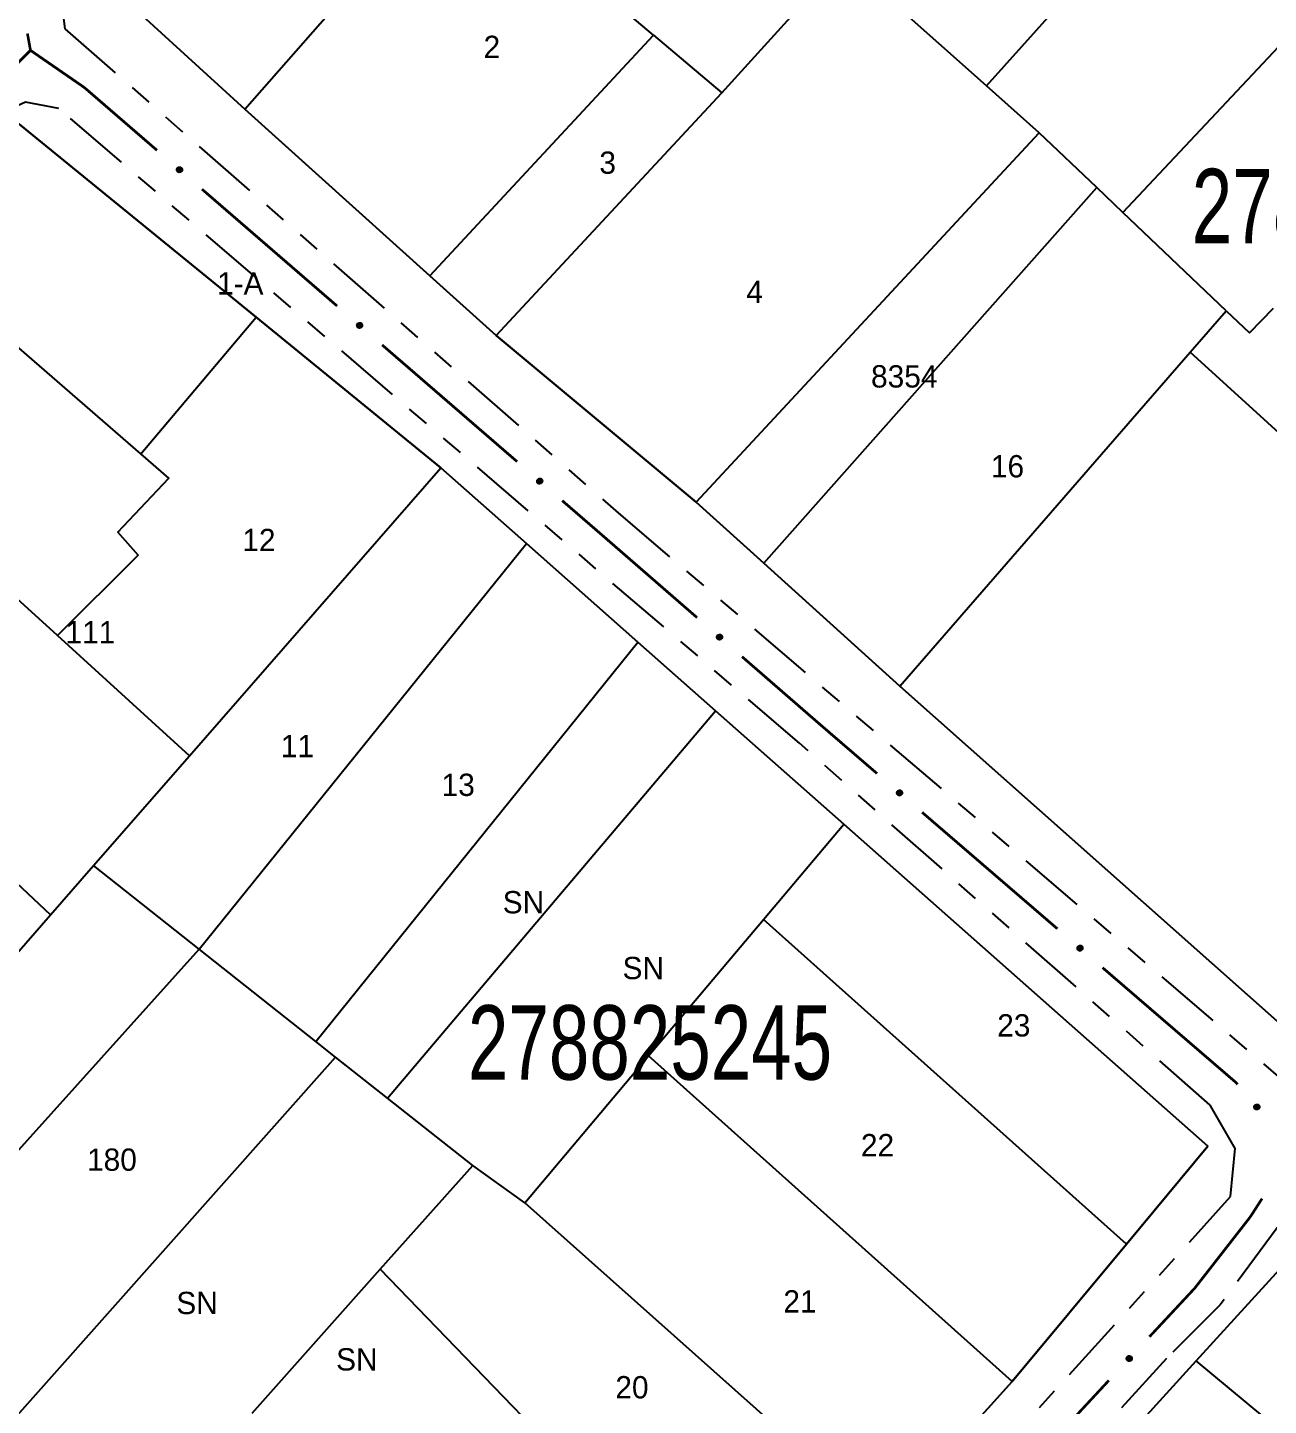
# Model space of a CAD drawing. Extents: x 204373 to 205952, y 4873300 to 4875179.
# Drawn here: x 205431 to 205514.4, y 4874202.6 to 4874295.3 of the extents above; entities that cross this region are included whole.
import ezdxf
from ezdxf.enums import TextEntityAlignment as Align

# ---------------------------------------------------------------- set-up
doc = ezdxf.new("R2010")
doc.units = 0
doc.header["$LTSCALE"] = 1.5
doc.header["$MEASUREMENT"] = 0
doc.linetypes.add('TRACO_25', pattern=[8, 3, -1, 1, -1, 1, -1])
for name, color, linetype in [('CD_MALHA_LOTES', 7, 'CONTINUOUS'), ('CD_TXT_QUADRA', 255, 'CONTINUOUS'), ('RU-QUADRA', 220, 'CONTINUOUS'), ('SV-EIXO-RUA-N-PAV', 6, 'CONTINUOUS'), ('SV-RUA-NAO-PAV', 7, 'CONTINUOUS'), ('Th_NmrPort', 1, 'CONTINUOUS')]:
    doc.layers.add(name, color=color, linetype=linetype)
doc.styles.add('ARIAL', font='ARIAL.SHX')

msp = doc.modelspace()

# ---------------------------------------------------------------- linework, layer by layer
at = {"layer": 'CD_MALHA_LOTES', "linetype": 'Continuous', "flags": 128}
for points in [[(205449.562955, 4874314.938234), (205435.61119, 4874298.885094), (205445.564336, 4874289.760596)], [(205495.412216, 4874291.339344), (205515.97959, 4874314.263422)], [(205445.564336, 4874289.760596), (205459.782033, 4874305.936808)], [(205473.043528, 4874294.741257), (205459.782033, 4874305.936808)], [(205504.579936, 4874282.825936), (205525.161706, 4874304.758967)], [(205477.633487, 4874290.866345), (205485.811441, 4874299.888552)], [(205495.412216, 4874291.339344), (205485.811441, 4874299.888552)], [(205458.008829, 4874278.570562), (205473.043528, 4874294.741257)], [(205473.043528, 4874294.741257), (205477.633487, 4874290.866345)], [(205498.958025, 4874288.181905), (205495.412216, 4874291.339344)], [(205462.470996, 4874274.558202), (205477.633487, 4874290.866345)], [(205458.008829, 4874278.570562), (205445.564336, 4874289.760596)], [(205430.390427, 4874288.786116), (205446.339677, 4874275.775341)], [(205475.90529, 4874263.342958), (205498.958025, 4874288.181905)], [(205502.833714, 4874284.489553), (205498.958025, 4874288.181905)], [(205480.446565, 4874259.242085), (205502.833714, 4874284.489553)], [(205504.579936, 4874282.825936), (205502.833714, 4874284.489553)], [(205511.512741, 4874276.221082), (205504.579936, 4874282.825936)], [(205438.574223, 4874266.599825), (205422.733798, 4874280.362642)], [(205462.470996, 4874274.558202), (205458.008829, 4874278.570562)], [(205513.076681, 4874274.731124), (205514.698825, 4874276.39484)], [(205438.574223, 4874266.599825), (205446.339677, 4874275.775341)], [(205446.339677, 4874275.775341), (205458.742791, 4874265.657365)], [(205509.099961, 4874273.442201), (205511.512741, 4874276.221082)], [(205511.512741, 4874276.221082), (205513.076681, 4874274.731124)], [(205475.90529, 4874263.342958), (205462.470996, 4874274.558202)], [(205489.596541, 4874250.979451), (205509.099961, 4874273.442201)], [(205537.693765, 4874247.407551), (205509.099961, 4874273.442201)], [(205432.979421, 4874254.376309), (205414.438543, 4874271.23658)], [(205432.979421, 4874254.376309), (205438.412166, 4874259.782553), (205437.03449, 4874261.332783), (205440.463844, 4874264.958045), (205438.574223, 4874266.599825)], [(205441.855441, 4874246.304841), (205458.742791, 4874265.657365)], [(205458.742791, 4874265.657365), (205464.498904, 4874260.564463)], [(205480.446565, 4874259.242085), (205475.90529, 4874263.342958)], [(205442.510562, 4874233.294912), (205464.498904, 4874260.564463)], [(205464.498904, 4874260.564463), (205471.980414, 4874253.94496)], [(205489.596541, 4874250.979451), (205480.446565, 4874259.242085)], [(205441.855441, 4874246.304841), (205432.979421, 4874254.376309)], [(205450.351548, 4874227.089214), (205471.980414, 4874253.94496)], [(205471.980414, 4874253.94496), (205477.194549, 4874249.331589)], [(205517.548791, 4874226.150528), (205489.596541, 4874250.979451)], [(205455.159178, 4874223.284246), (205477.194549, 4874249.331589)], [(205477.194549, 4874249.331589), (205485.82577, 4874241.694844)], [(205435.407985, 4874238.916201), (205441.855441, 4874246.304841)], [(205432.513536, 4874235.599228), (205423.035667, 4874244.511435)], [(205480.434627, 4874235.295212), (205485.82577, 4874241.694844)], [(205485.82577, 4874241.694844), (205510.289089, 4874220.050149)], [(205432.513536, 4874235.599228), (205435.407985, 4874238.916201)], [(205442.510562, 4874233.294912), (205435.407985, 4874238.916201)], [(205413.036014, 4874213.278426), (205432.513536, 4874235.599228)], [(205472.689308, 4874226.13651), (205480.434627, 4874235.295212)], [(205504.816006, 4874213.469163), (205480.434627, 4874235.295212)], [(205419.418702, 4874207.62716), (205442.510562, 4874233.294912)], [(205450.351548, 4874227.089214), (205442.510562, 4874233.294912)], [(205451.66628, 4874226.048678), (205450.351548, 4874227.089214)], [(205428.307306, 4874199.757143), (205451.66628, 4874226.048678)], [(205455.159178, 4874223.284246), (205451.66628, 4874226.048678)], [(205464.392034, 4874216.251628), (205472.689308, 4874226.13651)], [(205497.147994, 4874204.248934), (205472.689308, 4874226.13651)], [(205460.885669, 4874218.752052), (205455.159178, 4874223.284246)], [(205510.289089, 4874220.050149), (205504.816006, 4874213.469163)], [(205454.673828, 4874211.785516), (205460.885669, 4874218.752052)], [(205464.392034, 4874216.251628), (205460.885669, 4874218.752052)], [(205488.558932, 4874194.722405), (205464.392034, 4874216.251628)], [(205504.816006, 4874213.469163), (205497.147994, 4874204.248934)], [(205509.513111, 4874205.632733), (205516.976678, 4874213.824179)], [(205446.058184, 4874202.123132), (205454.673828, 4874211.785516)], [(205480.151688, 4874185.397539), (205454.673828, 4874211.785516)], [(205501.96743, 4874197.351165), (205509.513111, 4874205.632733)], [(205532.162942, 4874186.818823), (205509.513111, 4874205.632733)], [(205497.147994, 4874204.248934), (205488.558932, 4874194.722405)]]:
    msp.add_lwpolyline(points, dxfattribs=at)
at = {"layer": 'RU-QUADRA', "linetype": 'Continuous', "flags": 128}
for points in [[(205476.696395, 4874346.890668), (205463.600324, 4874331.468688), (205449.562955, 4874314.938234), (205435.61119, 4874298.885094), (205445.564336, 4874289.760596), (205458.008829, 4874278.570562), (205462.470996, 4874274.558202), (205475.90529, 4874263.342958), (205480.446565, 4874259.242085), (205489.596541, 4874250.979451), (205517.548791, 4874226.150528), (205537.693765, 4874247.407551), (205541.929759, 4874251.877382), (205561.356729, 4874273.922622), (205556.665299, 4874277.919485), (205547.4405, 4874285.778552), (205540.154753, 4874291.985643), (205534.504093, 4874296.707683), (205525.161706, 4874304.758967), (205525.737193, 4874306.159099), (205515.97959, 4874314.263422), (205505.965355, 4874322.580895)], [(205510.289089, 4874220.050149), (205485.82577, 4874241.694844), (205477.194549, 4874249.331589), (205471.980414, 4874253.94496), (205464.498904, 4874260.564463), (205458.742791, 4874265.657365), (205446.339677, 4874275.775341), (205430.390427, 4874288.786116), (205422.733798, 4874280.362642), (205414.438543, 4874271.23658), (205405.302854, 4874261.185912), (205384.007155, 4874237.757355), (205403.486525, 4874221.331145), (205413.036014, 4874213.278426), (205419.418702, 4874207.62716), (205428.307306, 4874199.757143), (205437.047907, 4874192.018169), (205463.981199, 4874168.171291), (205471.883533, 4874176.589562), (205480.151688, 4874185.397539), (205488.558932, 4874194.722405), (205497.147994, 4874204.248934), (205504.816006, 4874213.469163)], [(205597.794301, 4874148.033455), (205590.100991, 4874138.81512), (205583.697039, 4874131.14173), (205576.127948, 4874122.137437), (205567.934846, 4874112.390812), (205552.420182, 4874093.934357), (205536.16053, 4874107.459509), (205526.167074, 4874115.772295), (205516.198806, 4874124.064129), (205509.655116, 4874129.507321), (205506.673134, 4874131.987802), (205497.642596, 4874139.499611), (205470.11777, 4874162.395393), (205478.161066, 4874171.223106), (205485.749463, 4874179.551554), (205493.952644, 4874188.554744), (205501.96743, 4874197.351165), (205509.513111, 4874205.632733), (205516.976678, 4874213.824179), (205539.522782, 4874195.472701), (205554.60189, 4874183.199011), (205564.223253, 4874175.36767), (205573.416268, 4874167.884985)]]:
    msp.add_lwpolyline(points, close=True, dxfattribs=at)
at = {"layer": 'SV-EIXO-RUA-N-PAV', "const_width": 0.18}
for points in [[(205430.96269, 4874294.84996), (205431.141575, 4874293.86609)], [(205431.141575, 4874293.86609), (205431.168456, 4874293.718248)], [(205431.168456, 4874293.718248), (205428.338208, 4874290.891643)], [(205431.168456, 4874293.718248), (205434.336887, 4874291.531584)], [(205434.336887, 4874291.531584), (205434.79052, 4874291.218514)], [(205434.79052, 4874291.218514), (205439.668556, 4874287.000447)], [(205442.694247, 4874284.384115), (205451.771319, 4874276.535117)], [(205454.797009, 4874273.918785), (205463.874081, 4874266.069787)], [(205466.899772, 4874263.453455), (205469.16904, 4874261.491205)], [(205469.16904, 4874261.491205), (205469.48071, 4874261.221703)], [(205469.48071, 4874261.221703), (205475.963163, 4874255.588674)], [(205478.982482, 4874252.964991), (205484.266289, 4874248.373544)], [(205484.266289, 4874248.373544), (205484.275056, 4874248.365926)], [(205484.275056, 4874248.365926), (205488.055194, 4874245.110999)], [(205491.086345, 4874242.500995), (205500.179799, 4874234.670983)], [(205503.21095, 4874232.060979), (205511.546616, 4874224.883467)], [(205511.546616, 4874224.883467), (205512.180253, 4874224.337868)], [(205512.180253, 4874224.337868), (205512.286411, 4874224.21308)], [(205513.931917, 4874216.533972), (205513.39044, 4874215.693257)], [(205513.140922, 4874215.305848), (205509.737004, 4874210.935953)], [(205513.39044, 4874215.693257), (205513.140922, 4874215.305848)], [(205509.405656, 4874210.510574), (205506.363544, 4874207.248019)], [(205509.737004, 4874210.935953), (205509.405656, 4874210.510574)], [(205503.640953, 4874204.317577), (205495.476229, 4874195.523414)]]:
    msp.add_lwpolyline(points, dxfattribs=at)
at = {"layer": 'SV-EIXO-RUA-N-PAV'}
for points in [[(205441.14472, 4874285.869528), (205441.193445, 4874285.873758), (205441.236187, 4874285.86743), (205441.270317, 4874285.851891), (205441.296896, 4874285.830296), (205441.321599, 4874285.805141), (205441.34091, 4874285.774284), (205441.354757, 4874285.735289), (205441.359343, 4874285.68644), (205441.349983, 4874285.643082), (205441.336539, 4874285.608806), (205441.315617, 4874285.579794), (205441.290778, 4874285.556206), (205441.258062, 4874285.537207), (205441.218407, 4874285.52356), (205441.169177, 4874285.520137), (205441.127316, 4874285.526629), (205441.094699, 4874285.542525), (205441.065666, 4874285.563743), (205441.040754, 4874285.589727), (205441.021972, 4874285.620126), (205441.008304, 4874285.660077), (205441.00557, 4874285.708713), (205441.011567, 4874285.750537), (205441.027002, 4874285.783369), (205441.048535, 4874285.811482), (205441.073464, 4874285.836566), (205441.103674, 4874285.857269), (205441.14472, 4874285.869528)], [(205453.247483, 4874275.404197), (205453.296208, 4874275.408427), (205453.33895, 4874275.402099), (205453.373079, 4874275.386561), (205453.399659, 4874275.364966), (205453.424362, 4874275.33981), (205453.443673, 4874275.308954), (205453.457519, 4874275.269958), (205453.462106, 4874275.22111), (205453.452746, 4874275.177751), (205453.439302, 4874275.143476), (205453.41838, 4874275.114464), (205453.39354, 4874275.090875), (205453.360825, 4874275.071876), (205453.32117, 4874275.05823), (205453.27194, 4874275.054807), (205453.230079, 4874275.061298), (205453.197462, 4874275.077195), (205453.168429, 4874275.098413), (205453.143516, 4874275.124397), (205453.124735, 4874275.154796), (205453.111067, 4874275.194747), (205453.108332, 4874275.243382), (205453.11433, 4874275.285207), (205453.129764, 4874275.318039), (205453.151298, 4874275.346152), (205453.176227, 4874275.371236), (205453.206437, 4874275.391939), (205453.247483, 4874275.404197)], [(205465.350245, 4874264.938867), (205465.398971, 4874264.943097), (205465.441712, 4874264.936769), (205465.475842, 4874264.921231), (205465.502421, 4874264.899636), (205465.527125, 4874264.87448), (205465.546435, 4874264.843623), (205465.560282, 4874264.804628), (205465.564868, 4874264.75578), (205465.555508, 4874264.712421), (205465.542065, 4874264.678146), (205465.521142, 4874264.649134), (205465.496303, 4874264.625545), (205465.463587, 4874264.606546), (205465.423933, 4874264.5929), (205465.374702, 4874264.589477), (205465.332842, 4874264.595968), (205465.300225, 4874264.611865), (205465.271191, 4874264.633083), (205465.246279, 4874264.659067), (205465.227498, 4874264.689466), (205465.21383, 4874264.729417), (205465.211095, 4874264.778052), (205465.217093, 4874264.819877), (205465.232527, 4874264.852709), (205465.25406, 4874264.880822), (205465.27899, 4874264.905906), (205465.3092, 4874264.926609), (205465.350245, 4874264.938867)], [(205477.436572, 4874254.454168), (205477.485308, 4874254.458279), (205477.528034, 4874254.451847), (205477.562126, 4874254.436226), (205477.588652, 4874254.414566), (205477.613294, 4874254.389351), (205477.63253, 4874254.358447), (205477.646282, 4874254.319418), (205477.650749, 4874254.270559), (205477.641284, 4874254.227223), (205477.627757, 4874254.19298), (205477.606764, 4874254.164019), (205477.581867, 4874254.140491), (205477.549106, 4874254.121572), (205477.509418, 4874254.108022), (205477.460179, 4874254.104719), (205477.418335, 4874254.111312), (205477.385756, 4874254.127288), (205477.356775, 4874254.148577), (205477.331925, 4874254.174621), (205477.313218, 4874254.205066), (205477.299648, 4874254.24505), (205477.297031, 4874254.293691), (205477.303131, 4874254.335501), (205477.318645, 4874254.368295), (205477.340246, 4874254.396356), (205477.365236, 4874254.421379), (205477.395497, 4874254.442009), (205477.436572, 4874254.454168)], [(205489.533718, 4874243.983167), (205489.582434, 4874243.987498), (205489.625189, 4874243.98126), (205489.659351, 4874243.965793), (205489.685975, 4874243.944253), (205489.710731, 4874243.919149), (205489.730106, 4874243.888333), (205489.744035, 4874243.849367), (205489.748723, 4874243.800528), (205489.739453, 4874243.75715), (205489.726081, 4874243.722846), (205489.70522, 4874243.693791), (205489.68043, 4874243.670151), (205489.647754, 4874243.651083), (205489.608128, 4874243.637354), (205489.558905, 4874243.633828), (205489.517031, 4874243.640232), (205489.48438, 4874243.65606), (205489.455303, 4874243.677218), (205489.430336, 4874243.70315), (205489.411491, 4874243.733509), (205489.39774, 4874243.773432), (205489.394904, 4874243.822061), (205489.400814, 4874243.863898), (205489.41618, 4874243.896762), (205489.437654, 4874243.92492), (205489.462531, 4874243.950056), (205489.492698, 4874243.970822), (205489.533718, 4874243.983167)], [(205501.658323, 4874233.54315), (205501.707039, 4874233.547482), (205501.749794, 4874233.541243), (205501.783956, 4874233.525776), (205501.810581, 4874233.504236), (205501.835337, 4874233.479133), (205501.854712, 4874233.448316), (205501.86864, 4874233.40935), (205501.873328, 4874233.360512), (205501.864059, 4874233.317133), (205501.850687, 4874233.28283), (205501.829825, 4874233.253774), (205501.805035, 4874233.230134), (205501.772359, 4874233.211067), (205501.732733, 4874233.197337), (205501.68351, 4874233.193812), (205501.641636, 4874233.200215), (205501.608986, 4874233.216044), (205501.579908, 4874233.237201), (205501.554941, 4874233.263133), (205501.536097, 4874233.293493), (205501.522345, 4874233.333415), (205501.519509, 4874233.382045), (205501.525419, 4874233.423882), (205501.540785, 4874233.456746), (205501.562259, 4874233.484904), (205501.587136, 4874233.51004), (205501.617303, 4874233.530806), (205501.658323, 4874233.54315)], [(205513.573077, 4874222.870496), (205513.621878, 4874222.867255), (205513.663157, 4874222.85449), (205513.694521, 4874222.833934), (205513.717501, 4874222.808542), (205513.738084, 4874222.779917), (205513.752469, 4874222.746479), (205513.760214, 4874222.705829), (205513.757306, 4874222.656853), (205513.74145, 4874222.615426), (205513.722942, 4874222.583598), (205513.697845, 4874222.558112), (205513.669702, 4874222.538582), (205513.634474, 4874222.524788), (205513.593203, 4874222.517342), (205513.544026, 4874222.521458), (205513.503643, 4874222.53425), (205513.473828, 4874222.554929), (205513.448366, 4874222.580323), (205513.427702, 4874222.609798), (205513.413771, 4874222.642704), (205513.406348, 4874222.68427), (205513.411054, 4874222.732754), (205513.423352, 4874222.773177), (205513.443608, 4874222.803275), (205513.469172, 4874222.82778), (205513.497632, 4874222.848774), (205513.530643, 4874222.864633), (205513.573077, 4874222.870496)], [(205505.180171, 4874205.813668), (205505.182678, 4874205.764824), (205505.174844, 4874205.722332), (205505.15811, 4874205.688773), (205505.135589, 4874205.662973), (205505.109577, 4874205.639174), (205505.078057, 4874205.620965), (205505.038597, 4874205.608504), (205504.989617, 4874205.605646), (205504.946616, 4874205.616532), (205504.912837, 4874205.631178), (205504.884582, 4874205.653112), (205504.861886, 4874205.678769), (205504.844054, 4874205.712135), (205504.831817, 4874205.752247), (205504.830135, 4874205.801568), (205504.838101, 4874205.843173), (205504.85514, 4874205.875208), (205504.87737, 4874205.903474), (205504.904218, 4874205.927453), (205504.935262, 4874205.945149), (205504.97567, 4874205.957397), (205505.024372, 4874205.958412), (205505.065958, 4874205.950941), (205505.098225, 4874205.934357), (205505.12556, 4874205.911844), (205505.149748, 4874205.886044), (205505.16937, 4874205.855122), (205505.180171, 4874205.813668)]]:
    msp.add_lwpolyline(points, close=True, dxfattribs=at)
for points in [[(205441.00557, 4874285.708713), (205441.258062, 4874285.537207)], [(205441.008304, 4874285.660077), (205441.218407, 4874285.52356)], [(205441.009555, 4874285.727448), (205441.270156, 4874285.549006)], [(205441.010842, 4874285.683041), (205441.235597, 4874285.531988)], [(205441.011567, 4874285.750537), (205441.290778, 4874285.556206)], [(205441.02086, 4874285.6383), (205441.18762, 4874285.526572)], [(205441.021407, 4874285.764101), (205441.300586, 4874285.569595)], [(205441.021972, 4874285.620126), (205441.169177, 4874285.520137)], [(205441.027002, 4874285.783369), (205441.315617, 4874285.579794)], [(205441.035061, 4874285.602569), (205441.143073, 4874285.527209)], [(205441.039451, 4874285.7954), (205441.323039, 4874285.593474)], [(205441.048535, 4874285.811482), (205441.336539, 4874285.608806)], [(205441.064581, 4874285.822376), (205441.340664, 4874285.630546)], [(205441.073464, 4874285.836566), (205441.349983, 4874285.643082)], [(205441.092055, 4874285.843717), (205441.351484, 4874285.668093)], [(205441.103674, 4874285.857269), (205441.359343, 4874285.68644)], [(205441.123657, 4874285.861488), (205441.353154, 4874285.711747)], [(205441.14472, 4874285.869528), (205441.354757, 4874285.735289)], [(205441.171355, 4874285.870753), (205441.341964, 4874285.759305)], [(205441.193445, 4874285.873758), (205441.34091, 4874285.774284)], [(205441.217826, 4874285.870255), (205441.323913, 4874285.794756)], [(205441.236187, 4874285.86743), (205441.321599, 4874285.805141)], [(205441.040754, 4874285.589727), (205441.127316, 4874285.526629)], [(205453.296208, 4874275.408427), (205453.443673, 4874275.308954)], [(205453.108332, 4874275.243382), (205453.360825, 4874275.071876)], [(205453.111067, 4874275.194747), (205453.32117, 4874275.05823)], [(205453.112318, 4874275.262117), (205453.372919, 4874275.083676)], [(205453.113605, 4874275.21771), (205453.33836, 4874275.066657)], [(205453.11433, 4874275.285207), (205453.39354, 4874275.090875)], [(205453.123623, 4874275.17297), (205453.290383, 4874275.061242)], [(205453.124169, 4874275.298771), (205453.403349, 4874275.104264)], [(205453.124735, 4874275.154796), (205453.27194, 4874275.054807)], [(205453.129764, 4874275.318039), (205453.41838, 4874275.114464)], [(205453.137824, 4874275.137239), (205453.245836, 4874275.061879)], [(205453.142214, 4874275.33007), (205453.425802, 4874275.128144)], [(205453.143516, 4874275.124397), (205453.230079, 4874275.061298)], [(205453.151298, 4874275.346152), (205453.439302, 4874275.143476)], [(205453.167344, 4874275.357045), (205453.443427, 4874275.165216)], [(205453.176227, 4874275.371236), (205453.452746, 4874275.177751)], [(205453.194817, 4874275.378387), (205453.454247, 4874275.202762)], [(205453.206437, 4874275.391939), (205453.462106, 4874275.22111)], [(205453.226419, 4874275.396158), (205453.455916, 4874275.246416)], [(205453.247483, 4874275.404197), (205453.457519, 4874275.269958)], [(205453.274117, 4874275.405423), (205453.444726, 4874275.293975)], [(205453.320589, 4874275.404925), (205453.426676, 4874275.329426)], [(205453.33895, 4874275.402099), (205453.424362, 4874275.33981)], [(205465.211095, 4874264.778052), (205465.463587, 4874264.606546)], [(205465.21383, 4874264.729417), (205465.423933, 4874264.5929)], [(205465.21508, 4874264.796787), (205465.475682, 4874264.618346)], [(205465.216368, 4874264.75238), (205465.441123, 4874264.601327)], [(205465.217093, 4874264.819877), (205465.496303, 4874264.625545)], [(205465.226386, 4874264.707639), (205465.393145, 4874264.595912)], [(205465.226932, 4874264.833441), (205465.506112, 4874264.638934)], [(205465.227498, 4874264.689466), (205465.374702, 4874264.589477)], [(205465.232527, 4874264.852709), (205465.521142, 4874264.649134)], [(205465.240587, 4874264.671909), (205465.348599, 4874264.596549)], [(205465.244977, 4874264.86474), (205465.528564, 4874264.662813)], [(205465.246279, 4874264.659067), (205465.332842, 4874264.595968)], [(205465.25406, 4874264.880822), (205465.542065, 4874264.678146)], [(205465.270106, 4874264.891715), (205465.54619, 4874264.699886)], [(205465.27899, 4874264.905906), (205465.555508, 4874264.712421)], [(205465.29758, 4874264.913057), (205465.557009, 4874264.737432)], [(205465.3092, 4874264.926609), (205465.564868, 4874264.75578)], [(205465.329182, 4874264.930828), (205465.558679, 4874264.781086)], [(205465.350245, 4874264.938867), (205465.560282, 4874264.804628)], [(205465.37688, 4874264.940093), (205465.547489, 4874264.828644)], [(205465.398971, 4874264.943097), (205465.546435, 4874264.843623)], [(205465.423351, 4874264.939595), (205465.529439, 4874264.864096)], [(205465.441712, 4874264.936769), (205465.527125, 4874264.87448)], [(205477.297031, 4874254.293691), (205477.549106, 4874254.121572)], [(205477.299648, 4874254.24505), (205477.509418, 4874254.108022)], [(205477.301062, 4874254.312417), (205477.561228, 4874254.133342)], [(205477.302241, 4874254.268007), (205477.526628, 4874254.116408)], [(205477.303131, 4874254.335501), (205477.581867, 4874254.140491)], [(205477.31215, 4874254.223242), (205477.478638, 4874254.111108)], [(205477.313003, 4874254.349041), (205477.591709, 4874254.153856)], [(205477.313218, 4874254.205066), (205477.460179, 4874254.104719)], [(205477.318645, 4874254.368295), (205477.606764, 4874254.164019)], [(205477.326265, 4874254.187476), (205477.434093, 4874254.111854)], [(205477.331123, 4874254.380296), (205477.614219, 4874254.177681)], [(205477.331925, 4874254.174621), (205477.418335, 4874254.111312)], [(205477.340246, 4874254.396356), (205477.627757, 4874254.19298)], [(205477.356319, 4874254.407211), (205477.631935, 4874254.21471)], [(205477.365236, 4874254.421379), (205477.641284, 4874254.227223)], [(205477.383844, 4874254.428485), (205477.642846, 4874254.25223)], [(205477.395497, 4874254.442009), (205477.650749, 4874254.270559)], [(205477.415489, 4874254.446179), (205477.644621, 4874254.29588)], [(205477.436572, 4874254.454168), (205477.646282, 4874254.319418)], [(205477.46321, 4874254.455328), (205477.633547, 4874254.343465)], [(205477.485308, 4874254.458279), (205477.63253, 4874254.358447)], [(205477.50968, 4874254.454718), (205477.615583, 4874254.378961)], [(205477.528034, 4874254.451847), (205477.613294, 4874254.389351)], [(205489.437654, 4874243.92492), (205489.726081, 4874243.722846)], [(205489.453678, 4874243.935847), (205489.730161, 4874243.744595)], [(205489.462531, 4874243.950056), (205489.739453, 4874243.75715)], [(205489.481106, 4874243.957246), (205489.740902, 4874243.782164)], [(205489.492698, 4874243.970822), (205489.748723, 4874243.800528)], [(205489.512671, 4874243.975083), (205489.742481, 4874243.825822)], [(205489.533718, 4874243.983167), (205489.744035, 4874243.849367)], [(205489.56035, 4874243.984448), (205489.731191, 4874243.873356)], [(205489.582434, 4874243.987498), (205489.730106, 4874243.888333)], [(205489.606822, 4874243.984047), (205489.713067, 4874243.90877)], [(205489.625189, 4874243.98126), (205489.710731, 4874243.919149)], [(205489.394904, 4874243.822061), (205489.647754, 4874243.651083)], [(205489.39774, 4874243.773432), (205489.608128, 4874243.637354)], [(205489.39885, 4874243.840804), (205489.659823, 4874243.662908)], [(205489.40023, 4874243.7964), (205489.6253, 4874243.645817)], [(205489.400814, 4874243.863898), (205489.68043, 4874243.670151)], [(205489.410341, 4874243.75168), (205489.577334, 4874243.640301)], [(205489.410625, 4874243.877483), (205489.690211, 4874243.68356)], [(205489.411491, 4874243.733509), (205489.558905, 4874243.633828)], [(205489.41618, 4874243.896762), (205489.70522, 4874243.693791)], [(205489.424617, 4874243.715979), (205489.532787, 4874243.640846)], [(205489.428604, 4874243.908819), (205489.712613, 4874243.707486)], [(205489.430336, 4874243.70315), (205489.517031, 4874243.640232)], [(205501.519509, 4874233.382045), (205501.772359, 4874233.211067)], [(205501.522345, 4874233.333415), (205501.732733, 4874233.197337)], [(205501.523455, 4874233.400788), (205501.784429, 4874233.222891)], [(205501.524835, 4874233.356384), (205501.749905, 4874233.205801)], [(205501.525419, 4874233.423882), (205501.805035, 4874233.230134)], [(205501.534947, 4874233.311664), (205501.70194, 4874233.200285)], [(205501.53523, 4874233.437466), (205501.814816, 4874233.243543)], [(205501.536097, 4874233.293493), (205501.68351, 4874233.193812)], [(205501.540785, 4874233.456746), (205501.829825, 4874233.253774)], [(205501.549223, 4874233.275963), (205501.657392, 4874233.200829)], [(205501.553209, 4874233.468802), (205501.837218, 4874233.267469)], [(205501.554941, 4874233.263133), (205501.641636, 4874233.200215)], [(205501.562259, 4874233.484904), (205501.850687, 4874233.28283)], [(205501.578283, 4874233.495831), (205501.854766, 4874233.304579)], [(205501.587136, 4874233.51004), (205501.864059, 4874233.317133)], [(205501.605712, 4874233.517229), (205501.865507, 4874233.342147)], [(205501.617303, 4874233.530806), (205501.873328, 4874233.360512)], [(205501.637277, 4874233.535067), (205501.867086, 4874233.385805)], [(205501.658323, 4874233.54315), (205501.86864, 4874233.40935)], [(205501.684955, 4874233.544431), (205501.855797, 4874233.43334)], [(205501.707039, 4874233.547482), (205501.854712, 4874233.448316)], [(205501.731427, 4874233.544031), (205501.837672, 4874233.468753)], [(205501.749794, 4874233.541243), (205501.835337, 4874233.479133)], [(205513.406348, 4874222.68427), (205513.593203, 4874222.517342)], [(205513.411054, 4874222.732754), (205513.634474, 4874222.524788)], [(205513.412354, 4874222.706579), (205513.611476, 4874222.523052)], [(205513.413771, 4874222.642704), (205513.544026, 4874222.521458)], [(205513.41544, 4874222.660834), (205513.563234, 4874222.525008)], [(205513.417846, 4874222.750664), (205513.648225, 4874222.534608)], [(205513.423352, 4874222.773177), (205513.669702, 4874222.538582)], [(205513.424033, 4874222.623357), (205513.519305, 4874222.532424)], [(205513.435143, 4874222.785084), (205513.681436, 4874222.550321)], [(205513.443608, 4874222.803275), (205513.697845, 4874222.558112)], [(205513.457745, 4874222.813269), (205513.707264, 4874222.570501)], [(205513.469172, 4874222.82778), (205513.722942, 4874222.583598)], [(205513.48669, 4874222.836102), (205513.730331, 4874222.604456)], [(205513.497632, 4874222.848774), (205513.74145, 4874222.615426)], [(205513.517094, 4874222.853009), (205513.746743, 4874222.639916)], [(205513.530643, 4874222.864633), (205513.757306, 4874222.656853)], [(205513.551035, 4874222.865759), (205513.755043, 4874222.682806)], [(205513.573077, 4874222.870496), (205513.760214, 4874222.705829)], [(205513.599587, 4874222.867651), (205513.751229, 4874222.731514)], [(205513.621878, 4874222.867255), (205513.752469, 4874222.746479)], [(205513.64544, 4874222.86008), (205513.738789, 4874222.769301)], [(205513.663157, 4874222.85449), (205513.738084, 4874222.779917)], [(205513.427702, 4874222.609798), (205513.503643, 4874222.53425)], [(205504.935262, 4874205.945149), (205504.830135, 4874205.801568)], [(205504.97567, 4874205.957397), (205504.831817, 4874205.752247)], [(205504.953463, 4874205.945618), (205504.835914, 4874205.782909)], [(205504.99853, 4874205.95405), (205504.839632, 4874205.734771)], [(205505.024372, 4874205.958412), (205504.844054, 4874205.712135)], [(205505.042954, 4874205.953767), (205504.855419, 4874205.699632)], [(205505.065958, 4874205.950941), (205504.861886, 4874205.678769)], [(205504.904218, 4874205.927453), (205504.838101, 4874205.843173)], [(205504.917253, 4874205.932688), (205504.838125, 4874205.827405)], [(205505.079167, 4874205.940629), (205504.87492, 4874205.668493)], [(205505.098225, 4874205.934357), (205504.884582, 4874205.653112)], [(205505.109808, 4874205.92149), (205504.897991, 4874205.645211)], [(205505.12556, 4874205.911844), (205504.912837, 4874205.631178)], [(205505.13588, 4874205.895423), (205504.934418, 4874205.626287)], [(205505.149748, 4874205.886044), (205504.946616, 4874205.616532)], [(205505.156237, 4874205.867212), (205504.971559, 4874205.614149)], [(205505.16937, 4874205.855122), (205504.989617, 4874205.605646)], [(205505.172881, 4874205.835002), (205505.015127, 4874205.610938)], [(205505.180171, 4874205.813668), (205505.038597, 4874205.608504)], [(205505.180456, 4874205.787007), (205505.06305, 4874205.620441)], [(205505.182678, 4874205.764824), (205505.078057, 4874205.620965)], [(205505.178317, 4874205.740582), (205505.099117, 4874205.637228)], [(205505.174844, 4874205.722332), (205505.109577, 4874205.639174)]]:
    msp.add_lwpolyline(points, dxfattribs=at)
at = {"layer": 'SV-RUA-NAO-PAV', "linetype": 'TRACO_25'}
for points in [[(205479.51505, 4874348.406457, 7.57545), (205476.904968, 4874348.44891, 7.798076), (205475.519278, 4874347.665803, 7.847548), (205440.650747, 4874308.412877, 7.525978), (205433.609112, 4874298.845918, 7.05599), (205433.214916, 4874297.269135, 7.05599), (205433.477713, 4874295.166756, 6.759155), (205470.687789, 4874262.60653, 7.05599), (205516.193165, 4874223.751589, 6.808628), (205517.769949, 4874223.357393, 6.808628), (205519.346732, 4874224.408582, 6.808628), (205564.219372, 4874273.35458, 6.783892), (205564.810666, 4874274.405769, 6.783892), (205563.890875, 4874276.113952, 6.783892)], [(205422.454801, 4874282.18571, 7.57545), (205387.81132, 4874243.932885, 6.734419), (205383.08046, 4874238.457471, 6.734419), (205383.256404, 4874236.307225, 6.660211), (205384.95963, 4874234.65697, 6.635474), (205410.206261, 4874214.053629, 6.313904), (205447.275831, 4874180.223325, 6.165486), (205463.155151, 4874167.296227, 6.14075), (205464.807818, 4874167.196148, 6.264431), (205466.359963, 4874168.271203, 6.412848), (205492.943884, 4874195.82317, 6.610738), (205511.817568, 4874216.67471, 6.759155), (205512.117052, 4874219.900057, 6.660211), (205510.438472, 4874222.825452, 6.660211), (205482.836936, 4874247.154306, 7.05599), (205433.069385, 4874289.811119, 7.377561), (205430.840699, 4874290.236259, 7.550714), (205428.612452, 4874289.23624, 7.550714)], [(205507.514055, 4874205.798677, 6.833364), (205482.933122, 4874178.921702, 6.511793), (205468.539658, 4874164.320673, 6.437585), (205468.515151, 4874162.595482, 6.437585), (205469.417176, 4874160.695233, 6.437585), (205521.989479, 4874117.138203, 6.017069), (205551.669439, 4874092.459224, 5.992333), (205554.273262, 4874093.534236, 5.81918), (205557.552492, 4874096.784462, 5.893388), (205570.193706, 4874109.610366, 6.091278), (205573.272293, 4874113.910718, 6.091278), (205577.076729, 4874119.21115, 6.116014), (205582.433255, 4874125.761658, 6.116014), (205596.276149, 4874139.362599, 6.313904), (205601.457674, 4874145.013014, 6.53653), (205600.705703, 4874147.513323, 6.53653), (205597.524433, 4874151.388887, 6.511793), (205556.498342, 4874185.89443, 6.462321), (205518.828692, 4874216.874442, 6.882836), (205516.825543, 4874216.724508, 6.882836), (205514.94821, 4874214.574346, 6.882836), (205511.118696, 4874209.398929, 6.808628)]]:
    msp.add_polyline3d(points, close=True, dxfattribs=at)

# ---------------------------------------------------------------- texts
at = {"layer": 'CD_TXT_QUADRA', "style": 'ARIAL', "width": 0.7}
for s, p in [('278825247', (205509.209811, 4874280.754616)), ('278825245', (205460.566017, 4874224.53176))]:
    msp.add_text(s, height=5, dxfattribs=at).set_placement(p)
at = {"layer": 'Th_NmrPort', "color": 1}
for s, p in [('2', (205461.615907, 4874293.951839)), ('3', (205469.397549, 4874286.170197)), ('1-A', (205443.704056, 4874278.052542)), ('4', (205479.274248, 4874277.490674)), ('8354', (205487.654477, 4874271.804089)), ('16', (205495.711511, 4874265.762868)), ('12', (205445.402596, 4874260.806838)), ('111', (205433.519012, 4874254.603254)), ('11', (205447.990524, 4874246.953495)), ('13', (205458.795373, 4874244.35196)), ('SN', (205462.900972, 4874236.456577)), ('SN', (205470.954263, 4874232.035162)), ('23', (205496.132794, 4874228.181128)), ('22', (205486.974149, 4874220.127837)), ('180', (205434.967893, 4874219.152983)), ('SN', (205440.968384, 4874209.520616)), ('21', (205481.763196, 4874209.626977)), ('SN', (205451.706105, 4874205.730832)), ('20', (205470.471249, 4874203.854372))]:
    msp.add_text(s, height=1.5, dxfattribs=at).set_placement(p, align=Align.MIDDLE_LEFT)

doc.saveas('drawing.dxf')
